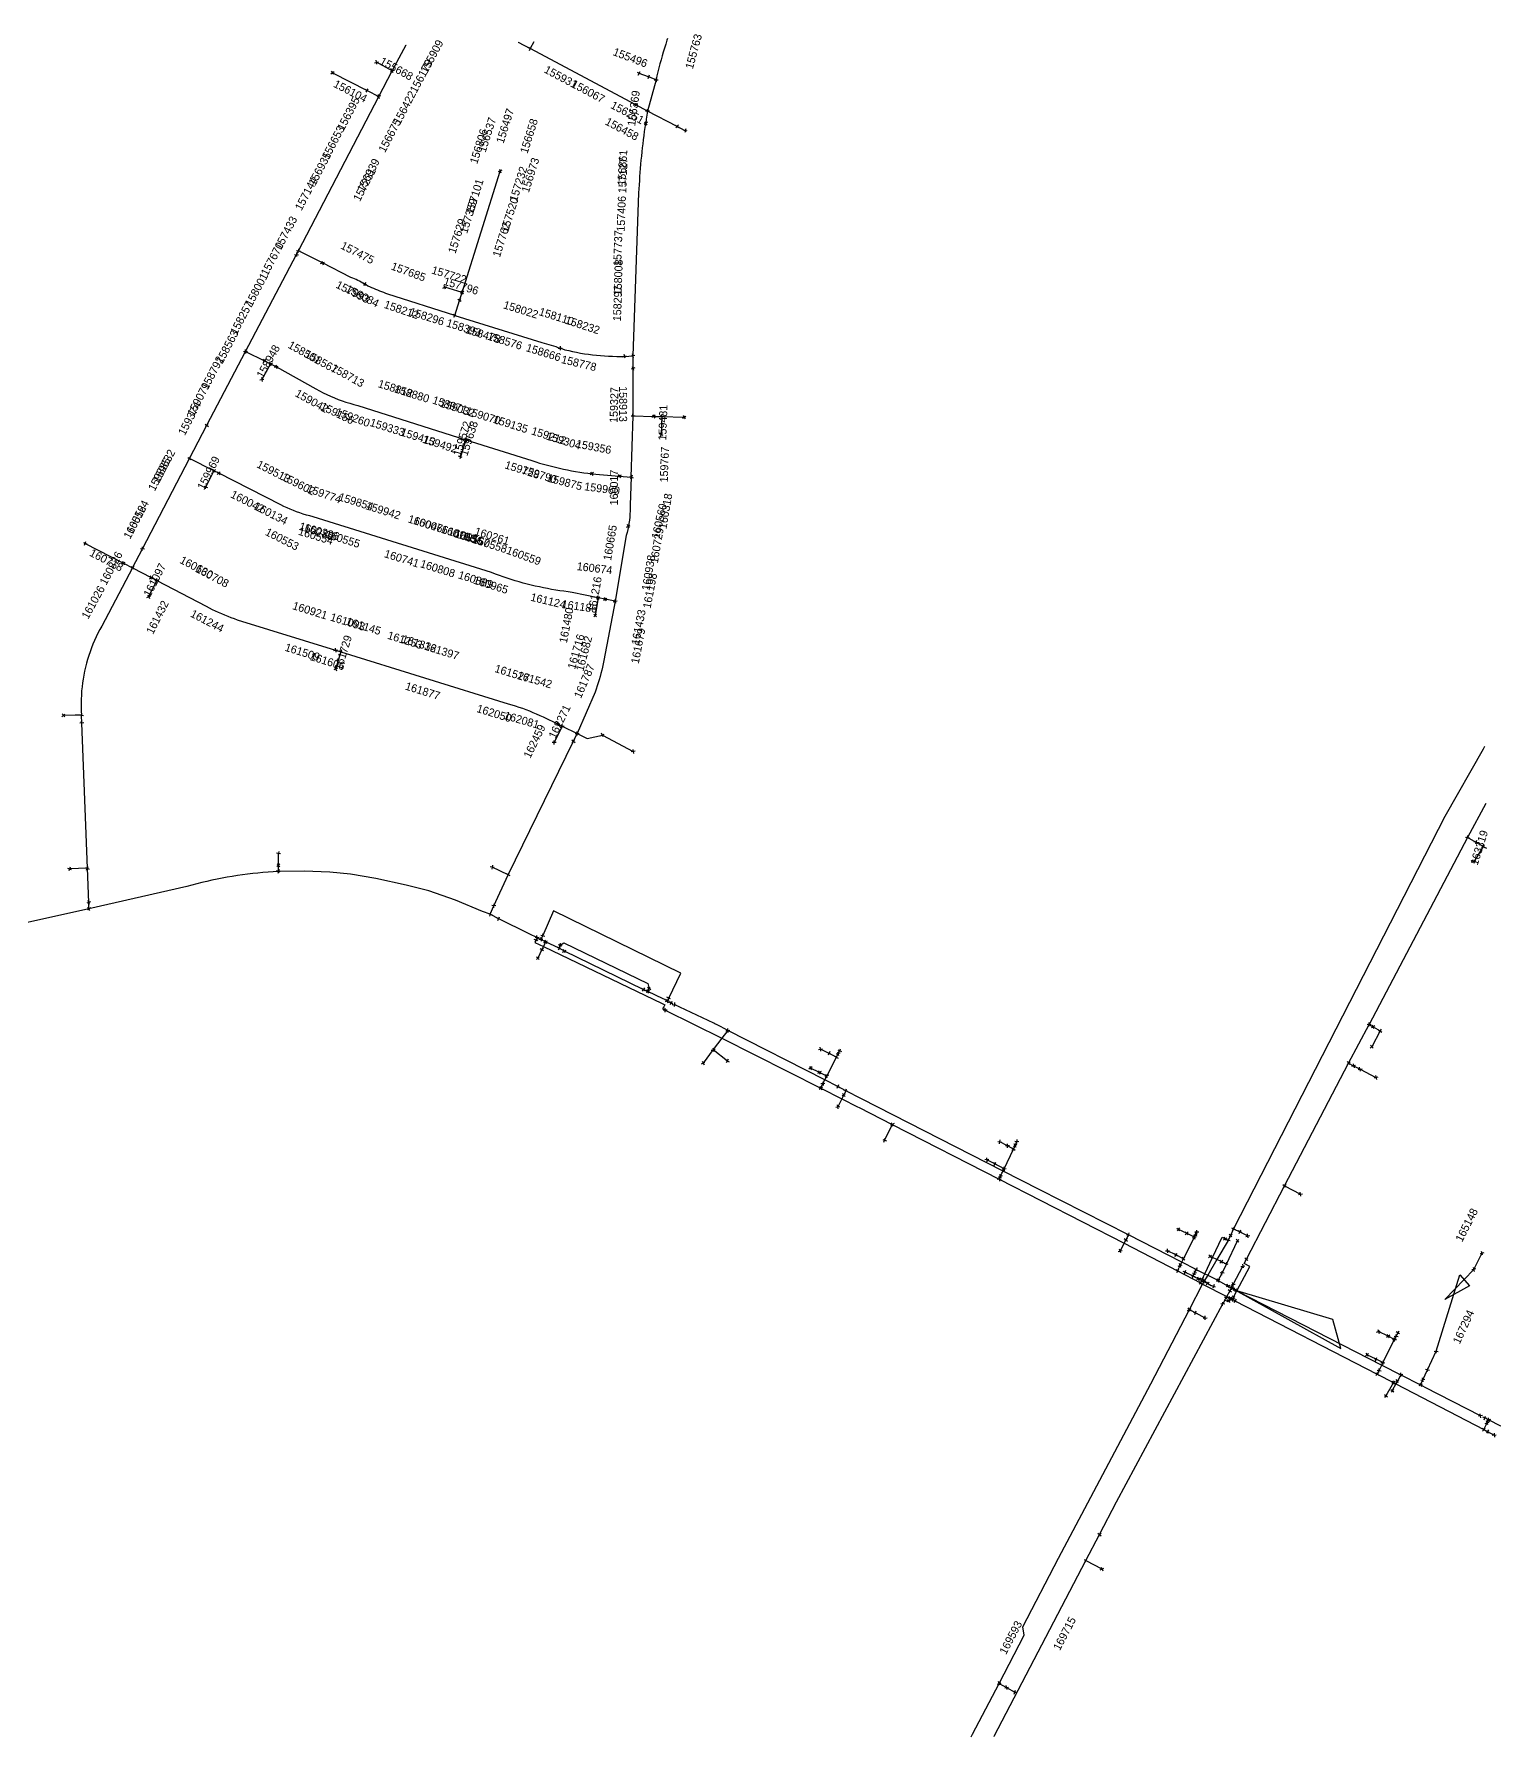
# Model space of a CAD drawing. Extents: x 3137926 to 3144556, y 10081995 to 10086251.
# Drawn here: x 3140889 to 3144556, y 10081995 to 10086251 of the extents above; entities that cross this region are included whole.
import ezdxf

# ---------------------------------------------------------------- set-up
doc = ezdxf.new("R2010")
doc.units = 0
doc.header["$MEASUREMENT"] = 0
for name, color, linetype in [('water_distribution_lines', 5, 'Continuous'), ('water_distribution_nodes', 12, 'Continuous'), ('water_meters', 10, 'Continuous')]:
    doc.layers.add(name, color=color, linetype=linetype)

# ---------------------------------------------------------------- blocks, each defined once
blk = doc.blocks.new('KRYSS')
for p, q in [((0.5, 0), (-0.5, 0)), ((0, 0.5), (0, -0.5))]:
    blk.add_line(p, q)

msp = doc.modelspace()

# ---------------------------------------------------------------- linework, layer by layer
at = {"layer": 'water_distribution_lines', "color": 5, "flags": 128}
for points in [[(3142099.5, 10086231), (3142099.8, 10086230.9), (3142130, 10086214.7)], [(3142138.9, 10086231.9), (3142138.9, 10086231.8), (3142130, 10086214.7)], [(3142473.1, 10086240), (3142473, 10086239.8), (3142471.6, 10086235.6), (3142468.4, 10086225.8), (3142465.3, 10086216.1), (3142462.4, 10086206.2), (3142459.5, 10086196.4), (3142456.7, 10086186.5), (3142454, 10086176.6), (3142451.5, 10086166.7), (3142449, 10086156.8), (3142446.6, 10086146.8), (3142444.3, 10086136.8)], [(3141784.9, 10086158.8), (3141819.7, 10086224.1), (3141819.8, 10086224.3)], [(3142394.2, 10086073.8), (3142130, 10086214.7)], [(3141635.7, 10086154.5), (3141721.9, 10086110.2)], [(3141784.9, 10086158.8), (3141745.5, 10086180.6)], [(3141751, 10086095.2), (3141784.9, 10086158.8)], [(3142425.5, 10086144), (3142402.3, 10086152.9)], [(3142444.3, 10086136.8), (3142425.5, 10086144)], [(3141721.9, 10086110.2), (3141751, 10086095.2)], [(3142444.3, 10086136.8), (3142423.1, 10086058.3)], [(3141550.6, 10085709.6), (3141751, 10086095.2)], [(3142423.1, 10086058.3), (3142394.2, 10086073.8)], [(3142423.1, 10086058.3), (3142421.5, 10086048.2), (3142419.9, 10086038), (3142418.4, 10086027.8)], [(3142496.9, 10086020.2), (3142423.1, 10086058.3)], [(3142386.8, 10085446.8), (3142401.7, 10085853.9), (3142402.2, 10085864.1), (3142402.8, 10085874.4), (3142403.4, 10085884.7), (3142404.1, 10085894.9), (3142404.9, 10085905.2), (3142405.7, 10085915.4), (3142406.5, 10085925.7), (3142407.5, 10085935.9), (3142408.5, 10085946.2), (3142409.5, 10085956.4), (3142410.6, 10085966.6), (3142411.8, 10085976.9), (3142413, 10085987.1), (3142414.3, 10085997.3), (3142415.6, 10086007.5), (3142417, 10086017.7), (3142418.4, 10086027.8)], [(3142517.5, 10086009.5), (3142496.9, 10086020.2)], [(3141959.3, 10085605.1), (3142054.6, 10085908.7)], [(3141418.2, 10085458), (3141545.5, 10085699.9)], [(3141545.5, 10085699.9), (3141550.6, 10085709.6)], [(3141610.5, 10085679), (3141550.6, 10085709.6)], [(3141715.8, 10085626.3), (3141711.7, 10085628.7), (3141707.5, 10085631), (3141703.3, 10085633.2), (3141699.1, 10085635.3), (3141694.8, 10085637.3), (3141690.4, 10085639.2), (3141686, 10085641), (3141681.6, 10085642.7), (3141610.5, 10085679)], [(3141941.3, 10085547.9), (3141774, 10085601.2), (3141768.9, 10085603), (3141763.8, 10085604.8), (3141758.7, 10085606.7), (3141753.7, 10085608.6), (3141748.6, 10085610.6), (3141743.6, 10085612.6), (3141738.6, 10085614.7), (3141733.7, 10085616.8), (3141728.7, 10085619), (3141723.8, 10085621.3), (3141719.8, 10085623.9), (3141715.8, 10085626.3)], [(3141959.3, 10085605.1), (3141916.2, 10085618.2)], [(3141952.9, 10085584.8), (3141959.3, 10085605.1)], [(3141941.3, 10085547.9), (3141952.9, 10085584.8)], [(3141941.3, 10085547.9), (3142159.1, 10085480.1), (3142164.9, 10085478.5), (3142170.6, 10085476.9), (3142176.3, 10085475.2), (3142182.1, 10085473.4), (3142187.8, 10085471.7), (3142193.5, 10085469.9), (3142199.2, 10085468), (3142204.8, 10085466.1)], [(3142204.8, 10085466.1), (3142210.5, 10085464.2), (3142216.1, 10085462.2), (3142225.9, 10085459.9), (3142235.8, 10085457.7), (3142245.7, 10085455.6), (3142255.6, 10085453.8), (3142265.5, 10085452.1), (3142275.5, 10085450.7), (3142285.5, 10085449.4), (3142295.5, 10085448.3), (3142305.6, 10085447.3), (3142315.6, 10085446.6), (3142325.7, 10085446), (3142335.8, 10085445.6), (3142345.9, 10085445.4), (3142355.9, 10085445.4), (3142366, 10085445.5)], [(3141321.6, 10085273.3), (3141418.2, 10085458)], [(3141418.2, 10085458), (3141465.3, 10085434.6)], [(3141480.7, 10085426.9), (3141458.9, 10085387.5)], [(3141465.3, 10085434.6), (3141480.7, 10085426.9)], [(3141480.7, 10085426.9), (3141495.2, 10085419.7)], [(3141495.2, 10085419.7), (3141594.1, 10085364.4), (3141603, 10085359.4), (3141612.1, 10085354.6), (3141621.3, 10085350.1), (3141630.7, 10085345.8), (3141640.1, 10085341.8), (3141649.6, 10085338), (3141659.3, 10085334.4), (3141669, 10085331.1), (3141678.8, 10085328.1), (3141688.7, 10085325.3), (3141698.6, 10085322.8), (3141969.2, 10085237.1)], [(3142366, 10085445.5), (3142376.1, 10085445.9), (3142386.8, 10085446.8)], [(3142386.8, 10085414.8), (3142386.8, 10085446.8)], [(3142386.8, 10085296.8), (3142386.8, 10085414.8)], [(3142382.5, 10085143.5), (3142386.8, 10085296.8)], [(3142386.8, 10085296.8), (3142438, 10085295.4)], [(3142438, 10085295.4), (3142459.1, 10085294.9)], [(3142459.1, 10085294.9), (3142457.5, 10085249.9)], [(3142459.1, 10085294.9), (3142514.5, 10085293.4)], [(3141278.2, 10085190.5), (3141321.6, 10085273.3)], [(3141969.2, 10085237.1), (3141955.3, 10085194.3)], [(3141969.2, 10085237.1), (3142133.7, 10085185.1), (3142143.5, 10085181.9), (3142153.3, 10085178.9), (3142163.2, 10085176.1), (3142173.1, 10085173.3), (3142183, 10085170.7), (3142193, 10085168.2), (3142203, 10085165.9), (3142213, 10085163.7), (3142223.1, 10085161.6), (3142233.2, 10085159.7), (3142243.3, 10085157.9), (3142253.4, 10085156.2), (3142263.6, 10085154.7), (3142273.7, 10085153.3), (3142283.9, 10085152)], [(3141160.2, 10084964.2), (3141278.2, 10085190.5)], [(3141339, 10085159.6), (3141278.2, 10085190.5)], [(3141339, 10085159.6), (3141318.5, 10085119.5)], [(3141351.3, 10085153.3), (3141339, 10085159.6)], [(3142299.8, 10084842), (3142234.7, 10084855.6), (3142224.3, 10084856.8), (3142214, 10084858.2), (3142203.7, 10084859.7), (3142193.5, 10084861.3), (3142183.2, 10084863.1), (3142173, 10084865), (3142162.8, 10084867), (3142152.6, 10084869.1), (3142142.5, 10084871.4), (3142132.4, 10084873.8), (3142122.3, 10084876.4), (3142112.2, 10084879), (3142102.2, 10084881.8), (3142092.2, 10084884.7), (3142082.3, 10084887.8), (3142072.4, 10084890.9), (3142062.5, 10084894.2), (3142052.7, 10084897.6), (3142042.9, 10084901.2), (3142033.2, 10084904.9), (3141587.1, 10085044.4), (3141578.7, 10085046.6), (3141570.4, 10085048.9), (3141562.2, 10085051.4), (3141554, 10085054.1), (3141545.9, 10085057.1), (3141537.8, 10085060.2), (3141529.8, 10085063.4), (3141521.9, 10085066.9), (3141514.1, 10085070.6), (3141506.4, 10085074.4), (3141351.3, 10085153.3)], [(3142283.9, 10085152), (3142352.5, 10085146.1)], [(3142352.5, 10085146.1), (3142382.5, 10085143.5)], [(3142382.5, 10085143.5), (3142379.9, 10085074.7), (3142379.8, 10085066.9), (3142379.6, 10085059.1), (3142379.1, 10085051.3), (3142378.5, 10085043.5), (3142377.6, 10085035.8), (3142376.5, 10085028.1), (3142375.2, 10085020.4)], [(3142375.2, 10085020.4), (3142373.7, 10085012.7), (3142372, 10085005.1), (3142370, 10084997.6), (3142342.1, 10084833.2)], [(3141017.4, 10084978.1), (3141112.8, 10084928.8)], [(3141135.6, 10084917), (3141160.2, 10084964.2)], [(3141135.6, 10084917), (3141058.6, 10084771.3), (3141053.8, 10084762.5), (3141049.2, 10084753.6), (3141044.8, 10084744.5), (3141040.6, 10084735.3), (3141036.7, 10084726.1), (3141033, 10084716.7), (3141029.5, 10084707.2), (3141026.3, 10084697.7), (3141023.3, 10084688.1), (3141020.6, 10084678.4), (3141018.1, 10084668.6), (3141015.9, 10084658.8), (3141013.9, 10084648.9), (3141012.1, 10084639), (3141010.6, 10084629.1), (3141009.4, 10084619.1), (3141008.4, 10084609.1), (3141007.7, 10084599), (3141007.2, 10084589), (3141006.9, 10084578.9), (3141007, 10084568.8), (3141007.2, 10084558.8), (3141007.8, 10084548.7)], [(3141112.8, 10084928.8), (3141135.6, 10084917)], [(3141135.6, 10084917), (3141182.3, 10084892.5)], [(3141196.3, 10084885.2), (3141175.9, 10084845.1)], [(3141182.3, 10084892.5), (3141196.3, 10084885.2)], [(3141196.3, 10084885.2), (3141319.5, 10084820.7), (3141327, 10084816.8), (3141334.7, 10084813.1), (3141342.3, 10084809.5), (3141350, 10084806), (3141357.8, 10084802.6), (3141365.6, 10084799.3), (3141373.5, 10084796.1), (3141381.4, 10084793.1), (3141389.4, 10084790.2), (3141397.4, 10084787.3), (3141643.1, 10084711.1)], [(3142342.1, 10084833.2), (3142313.5, 10084685), (3142312, 10084677), (3142310.4, 10084668.9), (3142308.7, 10084661), (3142306.7, 10084653), (3142304.6, 10084645.1), (3142302.4, 10084637.2), (3142300, 10084629.4), (3142297.5, 10084621.6), (3142294.8, 10084613.8), (3142291.9, 10084606.1), (3142247.3, 10084502.6)], [(3142299.8, 10084842), (3142292, 10084797.7)], [(3142317.2, 10084838.4), (3142299.8, 10084842)], [(3142342.1, 10084833.2), (3142317.2, 10084838.4)], [(3141643.1, 10084711.1), (3141656.3, 10084707)], [(3141656.3, 10084707), (3141643.2, 10084663.9)], [(3141656.3, 10084707), (3142074.5, 10084577.1), (3142083.5, 10084574.5), (3142092.5, 10084571.8), (3142101.4, 10084568.9), (3142110.2, 10084565.8), (3142119, 10084562.6), (3142127.8, 10084559.2), (3142136.4, 10084555.7), (3142145, 10084552), (3142153.6, 10084548.1), (3142162.1, 10084544.1), (3142199.3, 10084525.9)], [(3141007.8, 10084548.7), (3140991.8, 10084548.4), (3140962.8, 10084547.9)], [(3141008.5, 10084528.9), (3141007.8, 10084548.7)], [(3141022.8, 10084165.9), (3141008.5, 10084528.9)], [(3142199.3, 10084525.9), (3142209.3, 10084521.1)], [(3142074.9, 10084149.3), (3142238, 10084483.7)], [(3142209.3, 10084521.1), (3142189.6, 10084480.6)], [(3142209.3, 10084521.1), (3142247.3, 10084502.6)], [(3142238, 10084483.7), (3142247.3, 10084502.6)], [(3142247.3, 10084502.6), (3142271.9, 10084490.4), (3142310.1, 10084499)], [(3142310.1, 10084499), (3142387.4, 10084458)], [(3144515.3, 10084470.3), (3144511.6, 10084463.5), (3144416.3, 10084295), (3143887.7, 10083265.1)], [(3144518.7, 10084327.8), (3144472.6, 10084243)], [(3144472.6, 10084243), (3144226.7, 10083775.4)], [(3144494.2, 10084230.8), (3144472.6, 10084243)], [(3144512.2, 10084220.5), (3144494.2, 10084230.8)], [(3141500.3, 10084173.4), (3141500.3, 10084202.9)], [(3144512.2, 10084220.5), (3144488.4, 10084182.3)], [(3144521.5, 10084215.2), (3144512.2, 10084220.5)], [(3141022.8, 10084165.9), (3140977.8, 10084164.4)], [(3141026.1, 10084080.5), (3141022.8, 10084165.9)], [(3141500.3, 10084157.9), (3141487.4, 10084157.1), (3141474.5, 10084156.3), (3141461.7, 10084155.2), (3141448.8, 10084154), (3141436, 10084152.7), (3141423.2, 10084151.1), (3141410.4, 10084149.4), (3141397.6, 10084147.6), (3141384.9, 10084145.6), (3141372.2, 10084143.4), (3141359.5, 10084141.1), (3141346.8, 10084138.6), (3141334.2, 10084135.9), (3141321.6, 10084133.1), (3141309, 10084130.2), (3141296.5, 10084127.1), (3141284, 10084123.8), (3141271.6, 10084120.4), (3141026.7, 10084064.5)], [(3141500.3, 10084157.9), (3141500.3, 10084173.4)], [(3142029.9, 10084051.4), (3142010.4, 10084058.1), (3141943.3, 10084086.4), (3141876.3, 10084109.4), (3141819.6, 10084123.4), (3141744.2, 10084140.8), (3141680.5, 10084150.9), (3141629.2, 10084156.2), (3141564.8, 10084159), (3141500.3, 10084157.9)], [(3142074.9, 10084149.3), (3142034.5, 10084169)], [(3142039.2, 10084072.5), (3142074.9, 10084149.3)], [(3141026.7, 10084064.5), (3140729.6, 10083998.6)], [(3141026.7, 10084064.5), (3141026.1, 10084080.5)], [(3142029.9, 10084051.4), (3142039.2, 10084072.5)], [(3142476, 10083841.6), (3142506.6, 10083904.1), (3142188.3, 10084059.9), (3142161.1, 10083997.8)], [(3142029.9, 10084051.4), (3142050.7, 10084040.1)], [(3142050.7, 10084040.1), (3142126.1, 10084003), (3142147.4, 10083992.6)], [(3142144.2, 10083986.2), (3142141.7, 10083980.6), (3142162.7, 10083970.6), (3142459.3, 10083828), (3142466.3, 10083824.6), (3142463.5, 10083819.7), (3142460.7, 10083814.8), (3142467.3, 10083811.2)], [(3142147.4, 10083992.6), (3142144.2, 10083986.2)], [(3142147.4, 10083992.6), (3142156.2, 10083988.3)], [(3142161.1, 10083997.8), (3142156.2, 10083988.3)], [(3142168.3, 10083982.3), (3142156.2, 10083988.3)], [(3142168.3, 10083982.3), (3142162.7, 10083970.6), (3142159, 10083963)], [(3142202.1, 10083965.9), (3142168.3, 10083982.3)], [(3142202.1, 10083965.9), (3142204.4, 10083973.9)], [(3142204.4, 10083973.9), (3142214.1, 10083979.3), (3142424.2, 10083877.6), (3142427, 10083864.8)], [(3142159, 10083963), (3142148.7, 10083941.4)], [(3142215.2, 10083958.8), (3142202.1, 10083965.9)], [(3142412.2, 10083863), (3142215.2, 10083958.8)], [(3142423.5, 10083857.8), (3142412.2, 10083863)], [(3142427, 10083864.8), (3142423.5, 10083857.8)], [(3142471.8, 10083834.2), (3142466.3, 10083837.6), (3142462.1, 10083839.3), (3142423.5, 10083857.8)], [(3142467.3, 10083811.2), (3142609.1, 10083741.3), (3142856, 10083616.7)], [(3142471.8, 10083834.2), (3142476, 10083841.6)], [(3142471.8, 10083834.2), (3142482.3, 10083829.3)], [(3142623.4, 10083760.6), (3142614.6, 10083765.4), (3142605.8, 10083770.2), (3142597, 10083774.9), (3142591.6, 10083776.8), (3142588.4, 10083778.7), (3142489.9, 10083825.2)], [(3142623.4, 10083760.6), (3142609.1, 10083741.3), (3142587.3, 10083712.6)], [(3142898.4, 10083620.3), (3142866.2, 10083637), (3142623.4, 10083760.6)], [(3144175.7, 10083679), (3144226.7, 10083775.4)], [(3144226.7, 10083775.4), (3144237, 10083769.6)], [(3144254.7, 10083759.5), (3144233.6, 10083719.8)], [(3144237, 10083769.6), (3144254.7, 10083759.5)], [(3142587.3, 10083712.6), (3142562.1, 10083679.1)], [(3142587.3, 10083712.6), (3142622.7, 10083684.9)], [(3142877, 10083703.1), (3142855.4, 10083714)], [(3142870.9, 10083646.2), (3142895.1, 10083694)], [(3142895.1, 10083694), (3142877, 10083703.1)], [(3142895.1, 10083694), (3142899.4, 10083702.6)], [(3142899.4, 10083702.6), (3142903.2, 10083710.1)], [(3144015.5, 10083371.9), (3144175.7, 10083679)], [(3144175.7, 10083679), (3144188.2, 10083672.4)], [(3142852.7, 10083655.4), (3142830.3, 10083666.7)], [(3142870.9, 10083646.2), (3142852.7, 10083655.4)], [(3142861.5, 10083627.6), (3142866.2, 10083637), (3142870.9, 10083646.2)], [(3144188.2, 10083672.4), (3144204.4, 10083663.9)], [(3144204.4, 10083663.9), (3144244.1, 10083642.8)], [(3142856, 10083616.7), (3142861.5, 10083627.6)], [(3142856, 10083616.7), (3142908.9, 10083590), (3142947.9, 10083570), (3142952.1, 10083567.9), (3143035, 10083525.4)], [(3142918.9, 10083609.8), (3142898.4, 10083620.3)], [(3142913.6, 10083599.4), (3142908.9, 10083590), (3142898.5, 10083569.7)], [(3142918.9, 10083609.8), (3142913.6, 10083599.4)], [(3143625, 10083249.5), (3143401.9, 10083363.4), (3143311.9, 10083409.3), (3142958, 10083589.9), (3142918.9, 10083609.8)], [(3143035, 10083525.4), (3143015.6, 10083486.5)], [(3143035, 10083525.4), (3143302, 10083388.7)], [(3143322.7, 10083471.8), (3143304, 10083482)], [(3143314.7, 10083414.8), (3143337.8, 10083464.1)], [(3143337.8, 10083464.1), (3143322.7, 10083471.8)], [(3143337.8, 10083464.1), (3143342.3, 10083472.7)], [(3143342.3, 10083472.7), (3143346.6, 10083483.3)], [(3143291.1, 10083427), (3143271, 10083437.5)], [(3143314.7, 10083414.8), (3143291.1, 10083427)], [(3143302, 10083388.7), (3143305.6, 10083396.2)], [(3143302, 10083388.7), (3143614.6, 10083229), (3143747.7, 10083159.5)], [(3143305.6, 10083396.2), (3143309, 10083403.5), (3143311.9, 10083409.3), (3143314.7, 10083414.8)], [(3143920.1, 10083189), (3144015.5, 10083371.9)], [(3144015.5, 10083371.9), (3144055.6, 10083351.5)], [(3143625, 10083249.5), (3143618.7, 10083237.1)], [(3143794.7, 10083162.9), (3143758.6, 10083181.3), (3143625, 10083249.5)], [(3143770.7, 10083253.7), (3143750.1, 10083263.3)], [(3143790, 10083243.6), (3143770.7, 10083253.7)], [(3143790, 10083243.6), (3143793.6, 10083251.2)], [(3143793.6, 10083251.2), (3143796.1, 10083256.5)], [(3143880.6, 10083248.2), (3143874.5, 10083235.9)], [(3143887.7, 10083265.1), (3143880.6, 10083248.2)], [(3143887.7, 10083265.1), (3143904, 10083257.6)], [(3143904, 10083257.6), (3143923.7, 10083247.2)], [(3143618.7, 10083237.1), (3143614.6, 10083229), (3143604.6, 10083209.4)], [(3143744.1, 10083199.4), (3143723.3, 10083209.7)], [(3143762.9, 10083190.1), (3143790, 10083243.6)], [(3143809.8, 10083138.7), (3143816.4, 10083152.5), (3143835.6, 10083192.9), (3143859.7, 10083243.8), (3143867.2, 10083239.8)], [(3143874.5, 10083235.9), (3143846, 10083188.2), (3143823.3, 10083148.8), (3143813.5, 10083132.8)], [(3143867.2, 10083239.8), (3143874.5, 10083235.9)], [(3143870.1, 10083176.6), (3143898, 10083235)], [(3143762.9, 10083190.1), (3143744.1, 10083199.4)], [(3143747.7, 10083159.5), (3143754.5, 10083173.1)], [(3143754.5, 10083173.1), (3143758.6, 10083181.3), (3143762.9, 10083190.1)], [(3143790.7, 10083154.6), (3143794.7, 10083162.9)], [(3143794.7, 10083162.9), (3143816.4, 10083152.5), (3143823.3, 10083148.8), (3143837, 10083141.9), (3143849.4, 10083135.3)], [(3143857.3, 10083182.7), (3143846, 10083188.2), (3143835.6, 10083192.9), (3143829.3, 10083195.9)], [(3143870.1, 10083176.6), (3143857.3, 10083182.7)], [(3143859.4, 10083154.2), (3143870.1, 10083176.6)], [(3143886.9, 10083125.6), (3143911.1, 10083171.8)], [(3143887.9, 10083093.6), (3143896.4, 10083109.5), (3143928.6, 10083170.8), (3143914.5, 10083178.4), (3143920.1, 10083189)], [(3144394.5, 10082958.6), (3144454, 10083150), (3144478, 10083122), (3144416, 10083088), (3144488.6, 10083163.3)], [(3144488.6, 10083163.3), (3144509, 10083203.4)], [(3143747.7, 10083159.5), (3143805.4, 10083129.4)], [(3143786.9, 10083146.2), (3143766.5, 10083156.2)], [(3143777.5, 10083063), (3143810.4, 10083126.8), (3143813.5, 10083132.8)], [(3143786.9, 10083146.2), (3143790.7, 10083154.6)], [(3143786.9, 10083146.2), (3143800.4, 10083139.4)], [(3143800.4, 10083139.4), (3143808.4, 10083135.6), (3143813.5, 10083132.8)], [(3143805.4, 10083129.4), (3143808.4, 10083135.6), (3143809.8, 10083138.7)], [(3143805.4, 10083129.4), (3143810.4, 10083126.8), (3143871.2, 10083095.3), (3143879.6, 10083091)], [(3143813.5, 10083132.8), (3143823.5, 10083128.2)], [(3143823.5, 10083128.2), (3143832.2, 10083123.5), (3143837.6, 10083121.3)], [(3143849.4, 10083135.3), (3143859.4, 10083154.2)], [(3143849.4, 10083135.3), (3143874.2, 10083121.7)], [(3143874.2, 10083121.7), (3143882.7, 10083117.2)], [(3143882.7, 10083117.2), (3143886.9, 10083125.6)], [(3143876.8, 10083085.6), (3143874.9, 10083081.9), (3143866.2, 10083086.1), (3143860.9, 10083076.9)], [(3143869, 10083091.3), (3143871.2, 10083095.3), (3143878.7, 10083109.3)], [(3143879.6, 10083091), (3143876.8, 10083085.6)], [(3143878.7, 10083109.3), (3143882.7, 10083117.2)], [(3143879.6, 10083091), (3143885, 10083088.2)], [(3143882.7, 10083117.2), (3143891.3, 10083112.4)], [(3143885, 10083088.2), (3143887.9, 10083093.6)], [(3143885, 10083088.2), (3143891.6, 10083084.8)], [(3143891.3, 10083112.4), (3144156, 10082966), (3144136, 10083038), (3143896.4, 10083109.5), (3144258.6, 10082924.4), (3144306, 10082900.2)], [(3143891.6, 10083084.8), (3144247.1, 10082901.5)], [(3143302.2, 10082128.6), (3143364.9, 10082248.9), (3143361.4, 10082270.2), (3143450, 10082441.4), (3143523.5, 10082579.6), (3143681.4, 10082877.7), (3143777.5, 10083063)], [(3143553, 10082500.7), (3143595.8, 10082582.6), (3143860.9, 10083076.9)], [(3143777.5, 10083063), (3143792.6, 10083055)], [(3143792.6, 10083055), (3143817.2, 10083041.9)], [(3144274.7, 10082996.1), (3144250.1, 10083008.2)], [(3144290.5, 10082988.3), (3144274.7, 10082996.1)], [(3144290.5, 10082988.3), (3144294.2, 10082995.8)], [(3144294.2, 10082995.8), (3144298.6, 10083004.5)], [(3144244.4, 10082938.8), (3144221.6, 10082950)], [(3144261.5, 10082930.3), (3144290.5, 10082988.3)], [(3144373, 10082912.6), (3144394.5, 10082958.6)], [(3144261.5, 10082930.3), (3144244.4, 10082938.8)], [(3144247.1, 10082901.5), (3144251.7, 10082910.8)], [(3144251.7, 10082910.8), (3144258.6, 10082924.4), (3144261.5, 10082930.3)], [(3144361.2, 10082887.2), (3144373, 10082912.6)], [(3144247.1, 10082901.5), (3144287.8, 10082880.6)], [(3144287.8, 10082880.6), (3144269.1, 10082847.6)], [(3144297.5, 10082884.2), (3144293.9, 10082877.4), (3144284.8, 10082860.4)], [(3144287.8, 10082880.6), (3144293.9, 10082877.4), (3144513.6, 10082762.8)], [(3144306, 10082900.2), (3144297.5, 10082884.2)], [(3144306, 10082900.2), (3144355.4, 10082874.8)], [(3144355.4, 10082874.8), (3144361.2, 10082887.2)], [(3144505.5, 10082797.6), (3144367.2, 10082868.5), (3144355.4, 10082874.8)], [(3144513.6, 10082762.8), (3144522, 10082779.9)], [(3144525.6, 10082787.3), (3144516.3, 10082792.1)], [(3144522, 10082779.9), (3144525.6, 10082787.3)], [(3144556.5, 10082771.5), (3144556.4, 10082771.5), (3144525.6, 10082787.3)], [(3144513.6, 10082762.8), (3144522.9, 10082757.9)], [(3144522.9, 10082757.9), (3144539.9, 10082748.7)], [(3143519, 10082435.7), (3143553, 10082500.7)], [(3143289.3, 10081996.1), (3143289.5, 10081996.5), (3143519, 10082435.7)], [(3143519, 10082435.7), (3143558.8, 10082414.6)], [(3143232.3, 10081994.7), (3143232.4, 10081995.1), (3143235.7, 10082001.3), (3143302.2, 10082128.6)], [(3143302.2, 10082128.6), (3143320.8, 10082118.2)], [(3143320.8, 10082118.2), (3143341.5, 10082106.8)]]:
    msp.add_lwpolyline(points, dxfattribs=at)

# ---------------------------------------------------------------- block references
at = {"layer": 'water_distribution_lines', "color": 5, "xscale": 10, "yscale": 10, "rotation": 81.00000000000018}
msp.add_blockref('KRYSS', (3144394.5, 10082958.6), dxfattribs=at)
at = {"layer": 'water_distribution_nodes', "color": 12, "xscale": 10, "yscale": 10}
for p, rotation in [((3141745.5, 10086180.6), 193.0000000000004), ((3142130, 10086214.7), 241.0000000000006), ((3141635.7, 10086154.5), 216.0000000000005), ((3141784.9, 10086158.8), 210.0000000000005), ((3142402.3, 10086152.9), 243.0000000000005), ((3142425.5, 10086144), 338.0000000000007), ((3142444.3, 10086136.8), 89.0000000000002), ((3141721.9, 10086110.2), 240.0000000000006), ((3141751, 10086095.2), 15.00000000000004), ((3142394.2, 10086073.8), 138.0000000000003), ((3142423.1, 10086058.3), 269.0000000000006), ((3142418.4, 10086027.8), 34.00000000000008), ((3142496.9, 10086020.2), 137.0000000000003), ((3142517.5, 10086009.5), 343.0000000000007), ((3142054.6, 10085908.7), 24.00000000000005), ((3141545.5, 10085699.9), 87.0000000000002), ((3141550.6, 10085709.6), 170.0000000000004), ((3141610.5, 10085679), 111.0000000000003), ((3141715.8, 10085626.3), 51.00000000000011), ((3141916.2, 10085618.2), 202.0000000000005), ((3141952.9, 10085584.8), 329.0000000000007), ((3141959.3, 10085605.1), 34.00000000000008), ((3141941.3, 10085547.9), 242.0000000000005), ((3141418.2, 10085458), 184.0000000000004), ((3142204.8, 10085466.1), 91.0000000000002), ((3141465.3, 10085434.6), 324.0000000000007), ((3141480.7, 10085426.9), 288.0000000000006), ((3141495.2, 10085419.7), 103.0000000000002), ((3142366, 10085445.5), 196.0000000000005), ((3142386.8, 10085414.8), 289.0000000000006), ((3142386.8, 10085446.8), 284.0000000000006), ((3141458.9, 10085387.5), 97.00000000000021), ((3142386.8, 10085296.8), 184.0000000000004), ((3142438, 10085295.4), 36.00000000000008), ((3142459.1, 10085294.9), 277.0000000000006), ((3142514.5, 10085293.4), 119.0000000000003), ((3141321.6, 10085273.3), 147.0000000000003), ((3142457.5, 10085249.9), 242.0000000000005), ((3141969.2, 10085237.1), 4.000000000000009), ((3141278.2, 10085190.5), 150.0000000000003), ((3141339, 10085159.6), 224.0000000000005), ((3141955.3, 10085194.3), 341.0000000000007), ((3141318.5, 10085119.5), 72.00000000000016), ((3141351.3, 10085153.3), 132.0000000000003), ((3142283.9, 10085152), 305.0000000000007), ((3142352.5, 10085146.1), 32.00000000000007), ((3142382.5, 10085143.5), 69.00000000000017), ((3142375.2, 10085020.4), 203.0000000000005), ((3141017.4, 10084978.1), 158.0000000000003), ((3141160.2, 10084964.2), 263.0000000000005), ((3141112.8, 10084928.8), 115.0000000000002), ((3141135.6, 10084917), 50.00000000000011), ((3141182.3, 10084892.5), 215.0000000000005), ((3141196.3, 10084885.2), 179.0000000000004), ((3141175.9, 10084845.1), 116.0000000000003), ((3142299.8, 10084842), 211.0000000000005), ((3142317.2, 10084838.4), 121.0000000000003), ((3142342.1, 10084833.2), 102.0000000000002), ((3142292, 10084797.7), 226.0000000000005), ((3141643.1, 10084711.1), 101.0000000000002), ((3141656.3, 10084707), 338.0000000000007), ((3141643.2, 10084663.9), 26.00000000000006), ((3140962.8, 10084547.9), 132.0000000000003), ((3141007.8, 10084548.7), 83.00000000000018), ((3141008.5, 10084528.9), 276.0000000000007), ((3142199.3, 10084525.9), 198.0000000000005), ((3142209.3, 10084521.1), 262.0000000000006), ((3142189.6, 10084480.6), 271.0000000000006), ((3142238, 10084483.7), 142.0000000000003), ((3142247.3, 10084502.6), 181.0000000000004), ((3142310.1, 10084499), 203.0000000000005), ((3142387.4, 10084458), 10.00000000000002), ((3144472.6, 10084243), 167.0000000000004), ((3144494.2, 10084230.8), 345.0000000000007), ((3144512.2, 10084220.5), 49.00000000000011), ((3141500.3, 10084202.9), 351.0000000000008), ((3144488.4, 10084182.3), 297.0000000000007), ((3140977.8, 10084164.4), 72.00000000000016), ((3141022.8, 10084165.9), 154.0000000000003), ((3141500.3, 10084173.4), 42.00000000000009), ((3141500.3, 10084157.9), 341.0000000000007), ((3142034.5, 10084169), 352.0000000000009), ((3142074.9, 10084149.3), 240.0000000000006), ((3141026.1, 10084080.5), 290.0000000000006), ((3141026.7, 10084064.5), 300.0000000000007), ((3142029.9, 10084051.4), 163.0000000000003), ((3142039.2, 10084072.5), 268.0000000000006), ((3142050.7, 10084040.1), 155.0000000000003), ((3142144.2, 10083986.2), 340.0000000000008), ((3142147.4, 10083992.6), 278.0000000000006), ((3142156.2, 10083988.3), 10.00000000000002), ((3142161.1, 10083997.8), 165.0000000000004), ((3142168.3, 10083982.3), 114.0000000000002), ((3142202.1, 10083965.9), 335.0000000000008), ((3142204.4, 10083973.9), 164.0000000000004), ((3142148.7, 10083941.4), 45.0000000000001), ((3142159, 10083963), 56.00000000000013), ((3142215.2, 10083958.8), 206.0000000000005), ((3142412.2, 10083863), 54.00000000000013), ((3142423.5, 10083857.8), 302.0000000000006), ((3142427, 10083864.8), 234.0000000000005), ((3142476, 10083841.6), 339.0000000000008), ((3142467.3, 10083811.2), 271.0000000000006), ((3142471.8, 10083834.2), 26.00000000000006), ((3142482.3, 10083829.3), 233.0000000000005), ((3142489.9, 10083825.2), 87.0000000000002), ((3142623.4, 10083760.6), 97.00000000000021), ((3144226.7, 10083775.4), 266.0000000000006), ((3144237, 10083769.6), 301.0000000000007), ((3144254.7, 10083759.5), 144.0000000000003), ((3142587.3, 10083712.6), 106.0000000000002), ((3142855.4, 10083714), 192.0000000000004), ((3142903.2, 10083710.1), 153.0000000000003), ((3144233.6, 10083719.8), 311.0000000000007), ((3142562.1, 10083679.1), 115.0000000000002), ((3142622.7, 10083684.9), 151.0000000000003), ((3142830.3, 10083666.7), 33.00000000000007), ((3142877, 10083703.1), 335.0000000000008), ((3142895.1, 10083694), 63.00000000000014), ((3142899.4, 10083702.6), 13.00000000000003), ((3144175.7, 10083679), 43.0000000000001), ((3144188.2, 10083672.4), 105.0000000000003), ((3142852.7, 10083655.4), 299.0000000000007), ((3142861.5, 10083627.6), 6.000000000000013), ((3142870.9, 10083646.2), 298.0000000000007), ((3144204.4, 10083663.9), 193.0000000000004), ((3144244.1, 10083642.8), 15.00000000000004), ((3142856, 10083616.7), 122.0000000000003), ((3142898.4, 10083620.3), 61.00000000000014), ((3142913.6, 10083599.4), 309.0000000000007), ((3142918.9, 10083609.8), 251.0000000000006), ((3142898.5, 10083569.7), 188.0000000000004), ((3143035, 10083525.4), 303.0000000000007), ((3143015.6, 10083486.5), 162.0000000000004), ((3143304, 10083482), 172.0000000000004), ((3143322.7, 10083471.8), 270.0000000000007), ((3143337.8, 10083464.1), 144.0000000000003), ((3143342.3, 10083472.7), 301.0000000000007), ((3143346.6, 10083483.3), 177.0000000000004), ((3143271, 10083437.5), 7.000000000000016), ((3143291.1, 10083427), 241.0000000000006), ((3143314.7, 10083414.8), 186.0000000000004), ((3143302, 10083388.7), 7.000000000000016), ((3143305.6, 10083396.2), 200.0000000000005), ((3144015.5, 10083371.9), 325.0000000000007), ((3144055.6, 10083351.5), 189.0000000000005), ((3143625, 10083249.5), 79.00000000000017), ((3143750.1, 10083263.3), 52.00000000000012), ((3143770.7, 10083253.7), 315.0000000000007), ((3143790, 10083243.6), 106.0000000000002), ((3143793.6, 10083251.2), 112.0000000000003), ((3143796.1, 10083256.5), 270.0000000000007), ((3143880.6, 10083248.2), 44.00000000000011), ((3143887.7, 10083265.1), 152.0000000000003), ((3143904, 10083257.6), 242.0000000000005), ((3143923.7, 10083247.2), 194.0000000000004), ((3143604.6, 10083209.4), 198.0000000000005), ((3143618.7, 10083237.1), 52.00000000000012), ((3143723.3, 10083209.7), 181.0000000000004), ((3143744.1, 10083199.4), 235.0000000000005), ((3143867.2, 10083239.8), 206.0000000000005), ((3143874.5, 10083235.9), 252.0000000000006), ((3143898, 10083235), 134.0000000000003), ((3144509, 10083203.4), 287.0000000000007), ((3143747.7, 10083159.5), 331.0000000000007), ((3143754.5, 10083173.1), 200.0000000000005), ((3143762.9, 10083190.1), 226.0000000000005), ((3143766.5, 10083156.2), 340.0000000000008), ((3143794.7, 10083162.9), 61.00000000000014), ((3143829.3, 10083195.9), 41.0000000000001), ((3143857.3, 10083182.7), 224.0000000000005), ((3143870.1, 10083176.6), 256.0000000000006), ((3143911.1, 10083171.8), 99.00000000000023), ((3143920.1, 10083189), 46.00000000000011), ((3144488.6, 10083163.3), 14.00000000000003), ((3143786.9, 10083146.2), 257.0000000000005), ((3143790.7, 10083154.6), 100.0000000000002), ((3143800.4, 10083139.4), 291.0000000000006), ((3143805.4, 10083129.4), 222.0000000000005), ((3143809.8, 10083138.7), 333.0000000000008), ((3143813.5, 10083132.8), 272.0000000000006), ((3143823.5, 10083128.2), 312.0000000000007), ((3143837.6, 10083121.3), 70.00000000000016), ((3143849.4, 10083135.3), 299.0000000000007), ((3143859.4, 10083154.2), 266.0000000000006), ((3143874.2, 10083121.7), 291.0000000000006), ((3143882.7, 10083117.2), 271.0000000000006), ((3143886.9, 10083125.6), 193.0000000000004), ((3143860.9, 10083076.9), 263.0000000000005), ((3143869, 10083091.3), 46.00000000000011), ((3143876.8, 10083085.6), 11.00000000000003), ((3143878.7, 10083109.3), 328.0000000000008), ((3143879.6, 10083091), 300.0000000000007), ((3143885, 10083088.2), 194.0000000000004), ((3143887.9, 10083093.6), 318.0000000000007), ((3143891.6, 10083084.8), 321.0000000000007), ((3143891.3, 10083112.4), 287.0000000000007), ((3143777.5, 10083063), 211.0000000000005), ((3143792.6, 10083055), 160.0000000000004), ((3143817.2, 10083041.9), 182.0000000000004), ((3144250.1, 10083008.2), 108.0000000000003), ((3144274.7, 10082996.1), 304.0000000000007), ((3144290.5, 10082988.3), 178.0000000000004), ((3144294.2, 10082995.8), 176.0000000000004), ((3144298.6, 10083004.5), 330.0000000000007), ((3144221.6, 10082950), 129.0000000000003), ((3144244.4, 10082938.8), 160.0000000000004), ((3144247.1, 10082901.5), 228.0000000000005), ((3144251.7, 10082910.8), 173.0000000000004), ((3144261.5, 10082930.3), 84.00000000000018), ((3144373, 10082912.6), 166.0000000000004), ((3144284.8, 10082860.4), 53.00000000000012), ((3144287.8, 10082880.6), 30.00000000000007), ((3144297.5, 10082884.2), 310.0000000000007), ((3144306, 10082900.2), 271.0000000000006), ((3144355.4, 10082874.8), 25.00000000000006), ((3144361.2, 10082887.2), 283.0000000000006), ((3144269.1, 10082847.6), 145.0000000000003), ((3144505.5, 10082797.6), 280.0000000000006), ((3144516.3, 10082792.1), 252.0000000000006), ((3144522, 10082779.9), 202.0000000000005), ((3144525.6, 10082787.3), 15.00000000000004), ((3144513.6, 10082762.8), 232.0000000000005), ((3144522.9, 10082757.9), 58.00000000000013), ((3144539.9, 10082748.7), 2.000000000000004), ((3143553, 10082500.7), 53.00000000000012), ((3143519, 10082435.7), 153.0000000000003), ((3143558.8, 10082414.6), 115.0000000000002), ((3143302.2, 10082128.6), 200.0000000000005), ((3143320.8, 10082118.2), 191.0000000000004), ((3143341.5, 10082106.8), 252.0000000000006)]:
    msp.add_blockref('KRYSS', p, dxfattribs=dict(at, rotation=rotation))

# ---------------------------------------------------------------- texts
at = {"layer": 'water_distribution_lines', "color": 5, "linetype": 'Continuous'}
msp.add_text('167294', height=20, rotation=65.3151, dxfattribs=at).set_placement((3144453.2, 10082975))
at = {"layer": 'water_meters', "color": 10, "linetype": 'Continuous'}
for s, rotation, p in [('155909', 61.9466, (3141871.8, 10086151)), ('155763', 74.8449, (3142536.2, 10086162)), ('155668', 331, (3141751.6, 10086177.5)), ('156179', 61.9466, (3141845.2, 10086102)), ('155496', 339, (3142334.8, 10086199)), ('155931', 331.9348, (3142162.5, 10086156)), ('156104', 332.7433, (3141636, 10086120)), ('156422', 62.5336, (3141804, 10086023)), ('156067', 331.9348, (3142230.5, 10086120)), ('156369', 82.2186, (3142392, 10086020)), ('156395', 62.5336, (3141663.5, 10086008)), ('156497', 72.5658, (3142063, 10085976)), ('156251', 331.9348, (3142328.8, 10086067)), ('156653', 62.5336, (3141625.5, 10085936)), ('156675', 62.5336, (3141766.8, 10085953)), ('156537', 72.5658, (3142018.2, 10085953.8)), ('156658', 72.5658, (3142122.8, 10085950.7)), ('156458', 331.9348, (3142315.2, 10086026)), ('156806', 72.5658, (3141997.2, 10085925)), ('156935', 62.5336, (3141592, 10085870)), ('156939', 62.5336, (3141713.2, 10085854)), ('156973', 72.5658, (3142126.2, 10085853)), ('156861', 86.7815, (3142367.5, 10085872)), ('157127', 87.9058, (3142369.8, 10085853)), ('157144', 62.5336, (3141558, 10085808)), ('157231', 62.5336, (3141703.8, 10085831)), ('157232', 72.5658, (3142096.2, 10085831)), ('157101', 72.5658, (3141986.8, 10085800)), ('157406', 87.9058, (3142365.8, 10085757)), ('157359', 72.5658, (3141971.8, 10085751)), ('157520', 72.5658, (3142074.2, 10085754)), ('157433', 62.2455, (3141506.8, 10085710)), ('157629', 72.5658, (3141942.8, 10085700.8)), ('157762', 72.5658, (3142054, 10085692)), ('157737', 87.9058, (3142357.2, 10085671)), ('157670', 62.2455, (3141472.8, 10085645)), ('157475', 332.956, (3141653.8, 10085716)), ('157685', 339.8228, (3141780.2, 10085663)), ('158008', 87.9058, (3142358, 10085598)), ('158001', 62.2455, (3141433.5, 10085568)), ('157993', 332.956, (3141641.8, 10085618)), ('157722', 343, (3141881.5, 10085653)), ('157796', 343, (3141911.5, 10085625)), ('158084', 332.956, (3141665.8, 10085607.7)), ('158297', 87.9058, (3142356.5, 10085533)), ('158257', 62.2455, (3141396, 10085498)), ('158212', 341.09, (3141762.6, 10085567.1)), ('158296', 342.2991, (3141826, 10085549)), ('158022', 342.7209, (3142060.8, 10085566)), ('158110', 342.7209, (3142149.8, 10085549)), ('158563', 62.3824, (3141360.2, 10085425)), ('158393', 342.2991, (3141918.2, 10085521)), ('158478', 342.7209, (3141966.8, 10085504)), ('158576', 342.7209, (3142020.8, 10085488)), ('158232', 341.9673, (3142215, 10085528)), ('158948', 61, (3141461.8, 10085389)), ('158501', 330.775, (3141522.2, 10085468)), ('158666', 342.7209, (3142117.5, 10085459)), ('158792', 62.3824, (3141323.2, 10085360)), ('158567', 330.775, (3141564, 10085445)), ('158713', 330.8869, (3141629.7, 10085410.6)), ('158778', 346.4036, (3142205.8, 10085429.1)), ('159079', 62.3824, (3141288.6, 10085293.9)), ('158812', 342.4391, (3141747.5, 10085369)), ('159042', 330.775, (3141540, 10085347)), ('158880', 342.4391, (3141788.5, 10085356)), ('158971', 342.4391, (3141883.5, 10085328)), ('159032', 342.4391, (3141902.5, 10085320)), ('159327', 88.3697, (3142348, 10085279)), ('158913', 270.0088, (3142352, 10085371)), ('159374', 62.3824, (3141266.2, 10085246)), ('159156', 333.8534, (3141603, 10085314)), ('159260', 339.7865, (3141640.8, 10085299)), ('159070', 342.4391, (3141966.8, 10085301)), ('159135', 342.4391, (3142035.2, 10085280)), ('159481', 88, (3142469.8, 10085235)), ('159333', 342.4391, (3141727.2, 10085272)), ('159413', 342.4391, (3141804.2, 10085248)), ('159572', 72, (3141954.9, 10085194.5)), ('159638', 72, (3141972.2, 10085195)), ('159212', 342.4391, (3142130.8, 10085251)), ('159304', 342.9887, (3142168, 10085238)), ('159632', 62.4614, (3141202, 10085127)), ('159492', 342.4391, (3141858.8, 10085230)), ('159356', 349.1016, (3142242.8, 10085218)), ('159767', 87.8432, (3142473.5, 10085130)), ('159885', 62.4614, (3141191, 10085107)), ('159969', 63, (3141314.2, 10085109.8)), ('159513', 333.0345, (3141444, 10085169)), ('159728', 342.4391, (3142064.5, 10085166)), ('159790', 342.4391, (3142107.2, 10085154)), ('159602', 333.0345, (3141506.2, 10085138)), ('159774', 340.2971, (3141569.1, 10085107.3)), ('159875', 345.2811, (3142170.5, 10085133)), ('159960', 352.1581, (3142264, 10085111)), ('160017', 89.8106, (3142348.8, 10085073)), ('160164', 62.4614, (3141136.2, 10085000)), ('160042', 333.0345, (3141378.8, 10085094)), ('160134', 333.0345, (3141437.5, 10085064)), ('159854', 342.6245, (3141648.8, 10085086)), ('159942', 342.6245, (3141716.8, 10085064)), ('160318', 80.3567, (3142470.2, 10085013)), ('160552', 62.4614, (3141129.5, 10084987)), ('160046', 342.6245, (3141822.5, 10085031)), ('160076', 342.6245, (3141835.8, 10085027)), ('160560', 77.2054, (3142452, 10084988)), ('160553', 333.0345, (3141465.3, 10085000)), ('160554', 342.9933, (3141548.4, 10085000)), ('160289', 341.6452, (3141549.9, 10085012.8)), ('160336', 344.3414, (3141563, 10085009)), ('160555', 342.6245, (3141615.5, 10084993)), ('160190', 342.6245, (3141905.5, 10085005)), ('160556', 342.6245, (3141922.5, 10085000)), ('160557', 342.6245, (3141938.8, 10084994)), ('160558', 342.6245, (3141983, 10084980)), ('160261', 342.6245, (3141989, 10085000)), ('160665', 80.3579, (3142331.8, 10084934)), ('160729', 80.3579, (3142448.7, 10084927.1)), ('160718', 332.6514, (3141026.2, 10084948)), ('160826', 62.1445, (3141069.8, 10084872)), ('160741', 342.6245, (3141763.1, 10084944)), ('160559', 340.0802, (3142068.2, 10084953)), ('161097', 63, (3141179.6, 10084842.2)), ('160630', 332.3586, (3141251.8, 10084930)), ('160708', 332.3586, (3141290.5, 10084908)), ('160808', 342.6245, (3141853, 10084919)), ('160889', 342.6245, (3141948, 10084891)), ('160674', 353.1587, (3142245.3, 10084911.4)), ('160938', 80.3579, (3142427.8, 10084859)), ('161026', 61.2578, (3141024.5, 10084787)), ('160965', 342.6245, (3141985.8, 10084878)), ('161216', 80, (3142293.4, 10084804.9)), ('161198', 79.0784, (3142430.5, 10084814)), ('161432', 63, (3141186.5, 10084749)), ('160921', 342.7537, (3141533.8, 10084814)), ('161124', 346.6194, (3142129, 10084835)), ('161186', 351.7055, (3142207.5, 10084817)), ('161244', 332.3586, (3141278.2, 10084796)), ('161093', 342.7537, (3141628, 10084785.6)), ('161145', 342.7537, (3141667.8, 10084775)), ('161480', 79.0784, (3142221.3, 10084727.5)), ('161433', 79.0784, (3142401.8, 10084723)), ('161729', 73, (3141658.4, 10084659.3)), ('161253', 342.7537, (3141771.2, 10084740)), ('161332', 342.7537, (3141806.8, 10084731)), ('161716', 74.1572, (3142241.7, 10084662)), ('161682', 75.2742, (3142262.4, 10084657.2)), ('161679', 79.0784, (3142401, 10084676)), ('161509', 342.7537, (3141514.8, 10084710)), ('161606', 342.7537, (3141577.5, 10084687)), ('161397', 342.7537, (3141863, 10084713)), ('161527', 342.7537, (3142039.2, 10084657)), ('161542', 343.9479, (3142095.2, 10084640)), ('161787', 66.6645, (3142256.5, 10084589)), ('161877', 342.7537, (3141815.5, 10084613)), ('162050', 342.7537, (3141994.2, 10084557)), ('162271', 64, (3142192.6, 10084488.1)), ('162081', 343.9479, (3142063.1, 10084539.3)), ('162459', 64, (3142129.8, 10084439)), ('163319', 72.6812, (3144498, 10084172)), ('165148', 63, (3144459.3, 10083230.1)), ('169593', 62.4339, (3143319.2, 10082199)), ('169715', 62.409, (3143453.7, 10082209))]:
    msp.add_text(s, height=20, rotation=rotation, dxfattribs=at).set_placement(p)

doc.saveas('drawing.dxf')
